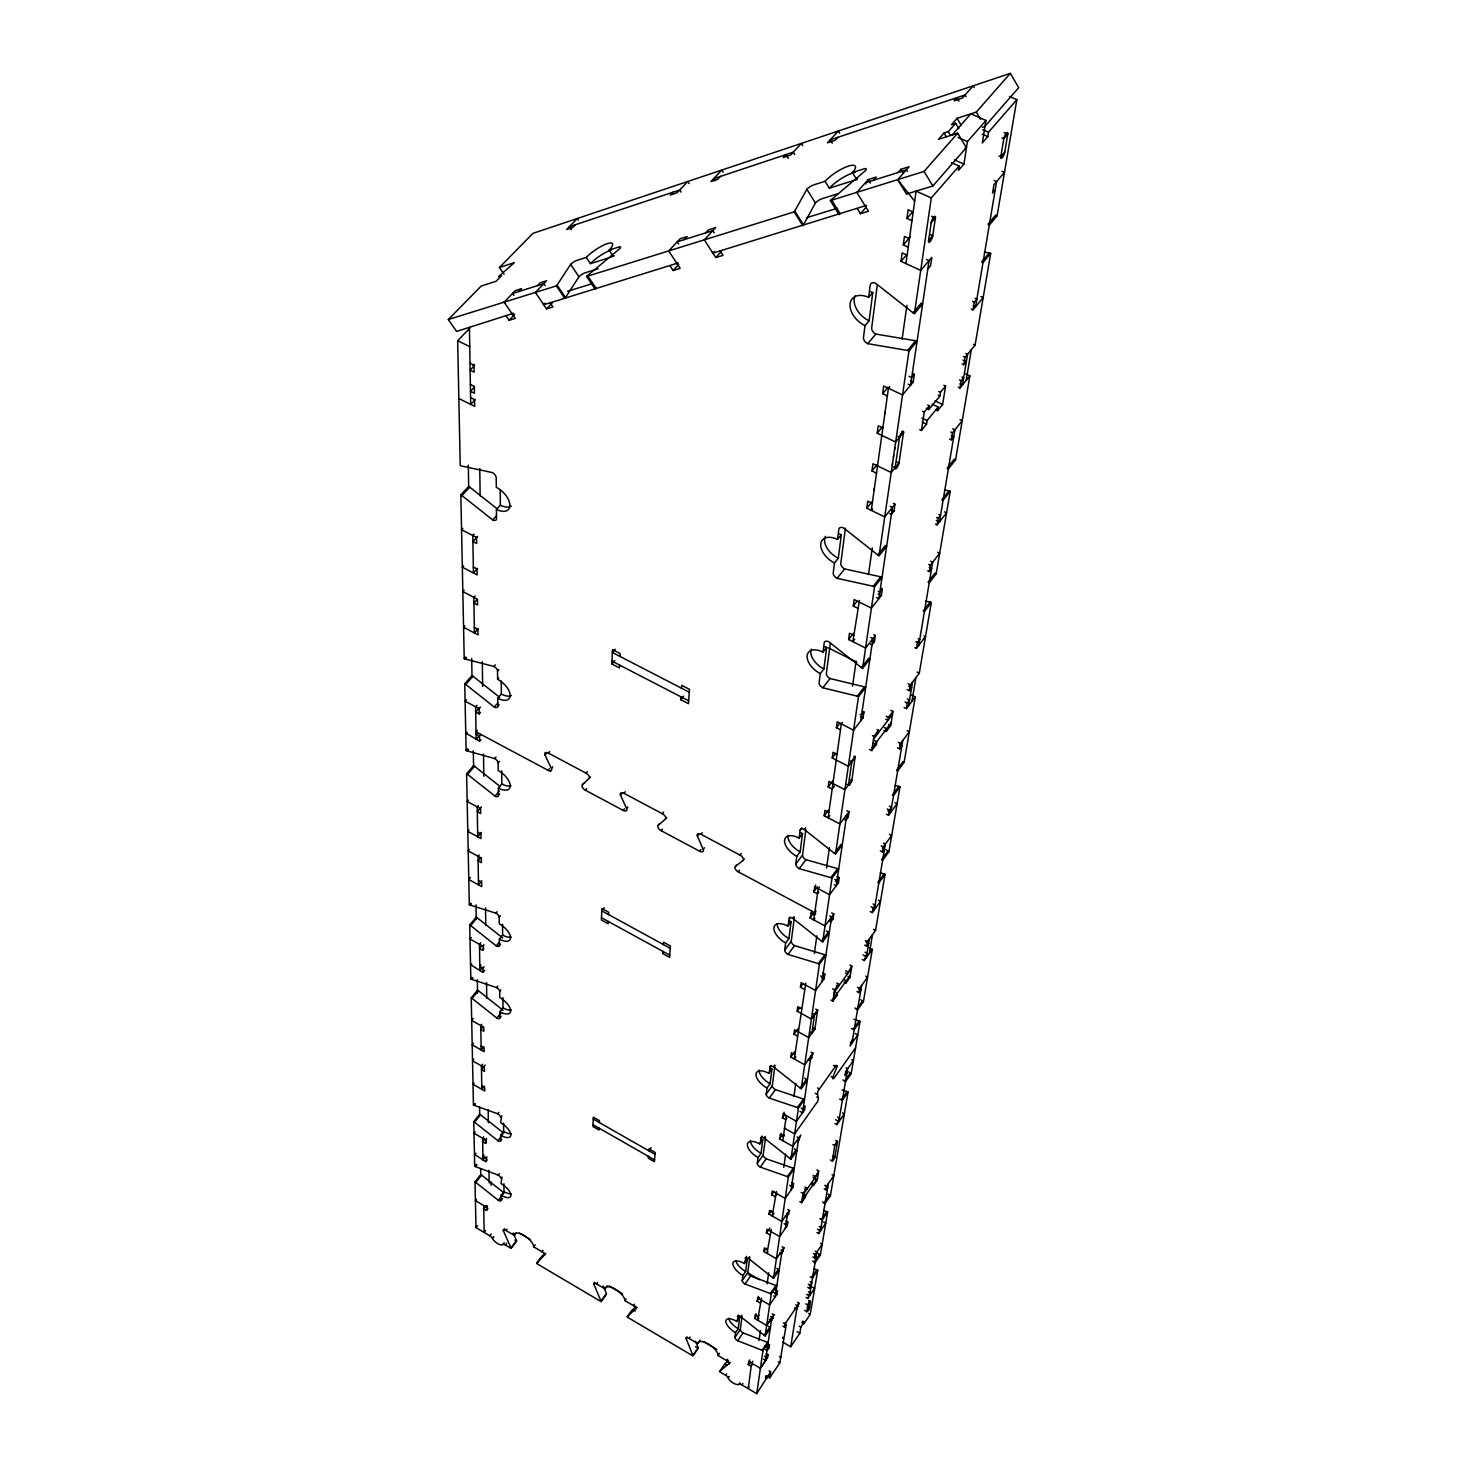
<?xml version="1.0" encoding="UTF-8"?>
<svg xmlns="http://www.w3.org/2000/svg" width="1467" height="1467" viewBox="0 0 1467 1467"><rect width="100%" height="100%" fill="white"/><g stroke="black" fill="none" stroke-linecap="round" stroke-linejoin="round"><path stroke-width="1.5" d="M816.037 911.044L814.808 912.731L738.048 871.728A4.309 2.237 37.6 0 1 735.315 866.52L742.999 860.469A4.346 2.274 37.7 0 0 740.468 855.316L700.988 834.283A4.328 2.256 38.2 0 0 699.631 833.751L697.65 833.898A4.328 2.256 38.2 0 0 697.173 835.603L703.188 849.356A4.309 2.237 38.1 0 1 703.427 850.108L703.353 851.08A4.309 2.237 38.1 0 1 699.594 851.208L660.975 830.579A4.291 2.219 38.6 0 1 658.17 825.334L659.453 823.721M619.606 665.083L619.496 667.962L611.886 664.019L612.491 649.606L620.119 653.548L619.991 656.446M599.123 1128.16L599.049 1130.03L592.925 1126.528L593.31 1117.157L599.453 1120.66L599.38 1122.548M608.273 921.441L608.163 923.715L601.397 920.011L601.873 908.513L608.677 912.236L608.585 914.546M648.377 1156.326L648.249 1158.16L654.429 1161.699L655.126 1152.439L648.909 1148.881L648.781 1150.751L651.146 1147.561M662.901 951.349L662.736 953.605L669.594 957.364L670.437 945.995L663.542 942.217L663.377 944.51M681.532 688.225L681.733 685.346L689.49 689.362L688.426 703.665L680.706 699.667L680.908 696.825M658.17 825.334L665.395 819.136A4.309 2.237 38.7 0 0 662.571 813.855L623.988 793.317A4.291 2.219 39.2 0 0 620.339 793.537L620.303 794.509A4.291 2.219 39.2 0 0 620.541 795.261L626.812 809.069A4.273 2.2 39.1 0 1 626.391 810.774L624.502 810.939A4.273 2.2 39.1 0 1 623.182 810.407L585.003 789.998A4.254 2.182 39.6 0 1 582.344 784.882L583.646 783.305M811.838 1033.19L814.9 1029.192L817.687 1009.718L814.662 1014.265L811.838 1033.19L809.857 1032.108M848.384 785.102L849.65 785.102L851.777 780.939L855.224 756.257L851.979 760.988L848.384 785.102L846.881 784.332M806.813 1311.883C810.719 1284.707 812.333 1317.403 804.705 1310.361M728.641 1360.789L725.028 1363.577L719.545 1371.663L725.597 1375.257A3.411 1.375 35.6 0 1 728.182 1377.861A6.822 2.751 35.5 0 0 733.353 1383.088A6.822 2.751 35.5 0 0 739.056 1384.298A3.411 1.375 35.4 0 1 741.917 1384.903L756.697 1393.65L762.968 1350.704A3.502 1.449 35.3 0 0 762.106 1350.282L737.663 1340.728A3.484 1.43 35.6 0 1 734.912 1337.427L735.517 1332.659L738.231 1328.735L739.698 1317.513A12.286 5.098 35.6 0 0 737.406 1316.321M735.517 1332.659A12.286 5.098 35.6 0 1 725.853 1320.997A12.286 5.098 35.6 0 1 736.966 1321.474L738.616 1315.129M737.589 1316.632A3.539 1.467 35.6 0 1 740.78 1316.743L764.27 1335.373A3.539 1.485 35.4 0 0 765.132 1335.942L771.257 1294.004A3.612 1.54 35.4 0 0 770.358 1293.564L745.053 1284.028A3.612 1.54 35.7 0 1 742.21 1280.563L742.87 1275.483L745.676 1271.467L747.235 1259.493A12.671 5.446 35.7 0 0 745.639 1258.668M742.87 1275.483A12.69 5.446 35.7 0 1 732.895 1263.307A12.69 5.446 35.7 0 1 744.411 1263.527L746.483 1256.339M745.071 1258.356A3.649 1.577 35.7 0 1 748.39 1258.411L772.669 1277.665A3.667 1.577 35.5 0 0 773.549 1278.252L788.329 1177.066A3.851 1.76 35.6 0 0 787.376 1176.607L760.309 1167.109A3.833 1.742 35.9 0 1 757.284 1163.349L758.036 1157.591L761.006 1153.41L762.767 1139.804A13.496 6.216 36 0 0 761.08 1138.942M758.036 1157.591A13.496 6.198 36 0 1 747.437 1144.315A13.496 6.198 36 0 1 759.778 1143.985L762.033 1136.008M760.529 1138.099A3.888 1.797 36 0 1 764.105 1137.989L790.016 1158.508A3.906 1.797 35.7 0 0 790.951 1159.132L798.415 1108.007A3.998 1.889 35.8 0 0 797.425 1107.548L769.295 1098.105A3.979 1.889 36.1 0 1 766.177 1094.18L766.984 1087.982L770.047 1083.728L771.954 1069.095A13.973 6.693 36.2 0 0 770.193 1068.214M766.984 1087.982A13.992 6.675 36.2 0 1 756.018 1074.046A13.992 6.675 36.2 0 1 768.855 1073.349L770.835 1065.427M769.68 1067.022A4.034 1.925 36.2 0 1 773.384 1066.802L800.248 1088.092A4.034 1.944 35.9 0 0 801.22 1088.734L819.43 964.076A4.273 2.182 36.3 0 0 818.366 963.599L788.036 954.412A4.254 2.164 36.6 0 1 784.717 950.066L785.634 942.933L788.916 938.532L791.098 921.661A14.982 7.72 36.7 0 0 789.209 920.744M785.634 942.933A15 7.702 36.8 0 1 773.916 927.602A15 7.702 36.8 0 1 787.797 926.08L789.98 917.113M788.733 918.764A4.328 2.237 36.8 0 1 792.748 918.305L821.63 941.154A4.328 2.237 36.4 0 0 822.675 941.832L831.991 878.128A4.456 2.366 36.6 0 0 830.872 877.651L799.222 868.647A4.419 2.347 37 0 1 795.774 864.081L796.764 856.343L800.157 851.869L802.541 833.568A15.587 8.38 37.2 0 0 800.579 832.651M796.764 856.343A15.605 8.362 37.2 0 1 784.588 840.169A15.605 8.362 37.2 0 1 799.112 838.079L800.138 830.139L801.844 827.901M824.564 646.544A16.87 9.829 38.3 0 1 826.691 647.497L823.904 668.97L820.273 673.591L819.099 682.668A4.786 2.769 38.1 0 0 822.822 687.766L857.278 696.183A4.823 2.787 37.6 0 1 858.488 696.66L865.695 687.345A4.804 2.806 37.6 0 0 864.485 686.868L830.065 678.524A4.786 2.769 38.1 0 1 826.361 673.445L830.267 643.646M820.273 673.591A16.889 9.811 38.3 0 1 807.143 655.529A16.889 9.811 38.3 0 1 823.024 652.137L824.216 642.821A4.878 2.861 38.4 0 1 828.818 641.812L861.441 667.595A4.896 2.879 37.8 0 0 862.614 668.329L869.913 658.976A4.878 2.879 37.8 0 1 868.721 658.243L861.441 667.595M839.106 533.786A17.659 10.764 39.2 0 1 841.343 534.758L838.28 558.267L834.485 562.961L833.219 572.882A5.006 3.026 38.9 0 0 837.089 578.31L873.268 586.287A5.043 3.062 38.3 0 1 874.534 586.782L882.034 577.301A5.024 3.062 38.3 0 0 880.768 576.824L844.644 568.939A5.006 3.026 38.9 0 1 840.774 563.53L845.414 528.138M834.485 562.961A17.677 10.764 39.2 0 1 820.805 543.725A17.677 10.764 39.2 0 1 837.51 539.453L838.831 529.257A5.098 3.136 39.3 0 1 843.653 527.992L877.816 554.966A5.116 3.154 38.6 0 0 879.063 555.718L886.655 546.219A5.098 3.154 38.6 0 1 885.408 545.467L877.816 554.966M870.316 291.603A19.383 12.91 41.7 0 1 872.792 292.575L869.124 320.796L865.017 325.601L863.476 337.502A5.501 3.612 41.3 0 0 867.694 343.663L907.578 350.448A5.52 3.667 40.5 0 1 908.972 350.925L917.095 341.224A5.501 3.667 40.6 0 0 915.701 340.747L875.872 334.073A5.483 3.631 41.3 0 1 871.673 327.93L877.229 285.497M865.017 325.601A19.401 12.891 41.7 0 1 850.108 303.742A19.401 12.891 41.7 0 1 868.629 297.398L870.206 285.13A5.611 3.759 41.9 0 1 875.579 283.241L913.042 312.801A5.63 3.796 41.1 0 0 914.418 313.608L922.633 303.889A5.611 3.796 41.1 0 1 921.276 303.082L913.042 312.801M734.912 1337.427L740.322 1329.56L742.027 1316.577M742.21 1280.563L747.803 1272.549L749.802 1257.311M757.284 1163.349L763.207 1155.042L765.481 1137.714M766.177 1094.18L772.302 1085.708L774.961 1065.372M784.717 950.066L791.245 941.301L794.307 917.865M795.774 864.081L802.541 855.151L805.86 829.754M752.149 1364.732L751.141 1366.199L748.207 1364.475L749.655 1359.909M772.247 1313.809L773.934 1314.78L766.654 1325.434L754.588 1318.393L756.073 1313.643M761.061 1301.412L760.034 1302.916L756.99 1301.137L758.494 1296.315M782.168 1246.803L783.946 1247.83L776.41 1258.704L763.867 1251.498L764.344 1247.977L767.479 1249.792M769.607 1234.701L766.434 1232.885L766.929 1229.291L779.637 1236.553L787.266 1225.587L787.797 1221.993L786 1220.966M787.724 1209.45L789.521 1210.477L781.838 1221.479L769.038 1214.181L769.533 1210.513L772.742 1212.347M777.29 1193.294L774.943 1196.614L771.715 1194.78L772.229 1191.039L785.212 1198.411L792.969 1187.298L793.537 1183.539L791.703 1182.512M798.195 1141.839L800.78 1135.073L792.822 1146.332L779.472 1138.85L781.141 1133.294M786.88 1118.111L785.744 1119.706L782.369 1117.817L784.075 1112.169M811.031 1052.187L812.993 1053.251L804.723 1064.785L790.786 1057.084L791.391 1052.774L794.876 1054.7M797.48 1036.16L793.959 1034.217L794.564 1029.797L808.702 1037.554L814.974 1028.844L812.993 1027.762M815.744 1009.149L817.742 1010.25L811.416 1018.997L797.149 1011.203L797.773 1006.674L801.33 1008.636M804.063 989.216L800.45 987.254L801.092 982.633L815.579 990.482L824.106 978.764L824.802 974.106L822.767 973.006M831.679 912.896L833.788 914.033L825.004 925.934L810.059 917.939L811.985 911.319M818.714 892.083L817.467 893.751L813.69 891.753L815.652 885.004M846.844 810.664L849.045 811.801L839.894 823.959L824.216 815.762L824.967 810.334L828.892 812.388M834.485 786.019L832.156 789.063L828.195 787.009L828.965 781.434L844.9 789.704L851.85 780.517L850.365 779.747M853.831 756.275L855.334 757.064L848.311 766.269L832.211 757.962L832.999 752.259L837.034 754.331M840.481 729.777L836.41 727.687L837.217 721.837L853.574 730.199L863.073 717.858L863.953 711.972L862.413 711.183M873.782 634.734L875.359 635.523L865.585 648.029L848.623 639.52L849.485 633.212L853.739 635.339M857.553 608.163L853.262 606.036L854.161 599.545L871.416 608.108L862.614 668.329M893.293 503.401L894.98 504.208L884.729 516.916L866.795 508.205L867.767 501.201L872.26 503.364M876.514 473.144L871.966 470.944L872.957 463.737L891.221 472.502L899.014 462.912L903.544 432.398L901.82 431.573M897.309 462.087L899.014 462.912A3.979 1.082 -64.2 0 1 896.667 468.01A3.979 1.082 -64.2 0 1 895.127 467.698L899.619 437.203A4.034 1.119 -64.4 0 1 902.003 432.013A4.034 1.119 -64.4 0 1 903.544 432.398L895.659 442.025L877.193 433.205L878.22 425.76L882.841 427.979M887.352 395.907L882.657 393.706L883.721 386.041L902.553 394.916L879.063 555.718M927.822 269.011L930.573 265.784L931.82 257.385L920.726 270.368L900.995 261.346L902.168 252.911L907.101 255.166M908.22 247.19L903.269 244.934L904.442 236.407L909.43 238.663M911.942 220.692L906.936 218.436L908.146 209.744L913.171 212M748.207 1387.14L748.023 1388.515L748.995 1387.048M784.478 1128.801L784.625 1127.738M782.791 1140.721L786.312 1115.653M905.928 263.602L916.105 191.113L931.307 197.935L959.07 166.046L951.515 162.69M874.112 490.235L874.369 488.346M884.803 414.042L885.078 412.044M759.026 1340.581L760.456 1330.606M767.131 1283.808L768.708 1272.824M783.763 1167.439L785.67 1154.071M793.904 1096.472L795.792 1083.269M814.332 953.495L816.844 935.818M826.544 867.914L829.442 847.743M852.529 686.134L856.086 661.214M868.464 574.624L872.278 547.906M902.077 339.244L906.936 305.283M891.221 472.502L891.496 470.614M892.321 464.947L892.596 463.059M893.421 457.356L893.715 455.448M894.54 449.709L894.815 447.783M800.138 830.139A4.493 2.421 37.2 0 1 804.338 829.515L834.411 853.317A4.511 2.439 36.7 0 0 835.512 853.996L858.488 696.66M874.534 586.782L871.416 608.108L881.337 595.547L882.309 589.019L880.695 588.212M908.972 350.925L902.553 394.916L913.207 382.043L914.363 374.342L912.584 373.517M914.418 313.608L931.307 197.935M765.407 1360.918L771.789 1317.934M782.058 1250.544L775.181 1296.865L773.659 1295.966M785.358 1228.337L787.596 1213.209M791.043 1190.067L798.782 1137.879L797.113 1136.943M810.921 1056.13L802.522 1112.793L799.973 1111.381M821.978 981.68L831.587 916.985L829.717 915.995M846.752 814.845L836.227 885.756L834.338 884.748M860.707 720.939L872.92 638.64L870.811 637.577M935.433 217.739L932.737 235.875A4.383 1.265 -65.6 0 1 930.17 241.523A4.383 1.265 -65.6 0 1 928.538 240.753L931.215 222.617L935.433 217.739L932.92 216.603M748.647 1361.394L760.401 1368.308L767.516 1357.819L767.975 1354.719L766.324 1353.748M765.536 1349.603L767.204 1350.575L768.983 1347.953L769.46 1344.799L767.791 1343.827M769.386 1319.383L771.642 1320.685L773.934 1314.78M757.449 1297.818L769.662 1304.915L777.015 1294.187L777.51 1290.832L775.805 1289.841M779.784 1253.038L781.544 1254.047L783.946 1247.83M785.267 1215.85L787.064 1216.877L789.521 1210.477M782.938 1113.765L796.471 1121.32L804.521 1109.969L805.126 1105.898L803.127 1108.722M808.335 1059.357L810.297 1060.421L812.993 1053.251M828.763 920.781L830.854 921.899L833.054 918.947L833.788 914.033M814.387 886.691L829.552 894.742L838.446 882.767L839.216 877.688L837.07 876.551M843.763 819.081L845.964 820.236L848.238 817.211L849.045 811.801M870.408 644.123L871.985 644.912L874.424 641.794L875.359 635.523M889.699 513.542L891.386 514.349L893.935 511.176L894.98 504.208M756.697 1393.65L770.633 1371.828L769.02 1370.875M766.489 1375.954L769.717 1377.861L770.633 1371.828M959.07 166.046L958.391 170.465L963.947 164.066L967.45 141.584L985.952 120.441L970.824 113.821L952.266 134.891M799.79 1201.62L801.587 1202.628L802.999 1193.496L806.777 1188.068L804.98 1187.06M830.89 1000.054L832.871 1001.136L834.613 989.895L838.757 984.174L836.777 983.092M869.528 749.417L871.765 750.572L873.947 736.416L878.55 730.383L877.046 729.631M919.736 429.648L921.441 430.454L924.283 412.099L929.436 405.827L927.712 405.002M782.626 1338.326L782.81 1337.189M782.865 1326.15L784.515 1327.122L785.065 1322.794M801.587 1202.628L805.346 1197.219L805.621 1195.385L803.843 1194.376M806.777 1188.068L806.483 1189.902L804.705 1188.893M832.871 1001.136L836.997 995.415L837.345 993.177L835.365 992.095M838.757 984.174L838.409 986.429L836.428 985.347M871.765 750.572L876.331 744.539L876.771 741.734L874.534 740.578M878.55 730.383L878.11 733.243L876.606 732.473M921.441 430.454L926.557 424.183L927.126 420.534L938.147 407.019L932.205 404.214M926.282 408.303L928.849 409.513L929.436 405.827M769.717 1377.861L779.821 1362.88L786.275 1324.518L783.36 1322.996M811.691 1184.511L813.47 1185.519L813.763 1183.686L811.985 1182.695M816.899 1169.951L818.696 1170.959L814.643 1178.184L812.865 1177.176M843.928 982.01L845.909 983.073L846.276 980.818L844.295 979.754M849.833 965.048L851.832 966.111L847.358 974.051L845.359 972.988M883.959 730.438L886.178 731.575L886.636 728.751L884.399 727.614M890.762 710.285L893 711.422L888.452 717.381L887.993 720.242L885.756 719.105M935.873 409.861L937.56 410.668L938.147 407.019M928.849 409.513L939.925 395.98L940.512 392.276L945.592 386.078L943.886 385.271M985.952 120.441L982.322 142.922L987.786 136.633L988.52 132.213L1016.851 99.664L1009.406 96.437M813.47 1185.519L817.211 1180.146L818.696 1170.959M845.909 983.073L849.998 977.407L851.832 966.111M886.178 731.575L890.707 725.615L893 711.422M937.56 410.668L942.621 404.47L945.592 386.078M782.626 1342.067L790.695 1346.779L796.801 1309.022L799.075 1303.264L797.406 1302.311M790.695 1346.779L799.827 1333.228L800.835 1327.122L804.246 1322.06L802.632 1321.125M806.135 1297.506L807.767 1298.46L810.022 1292.739L808.39 1291.804M807.804 1287.439L809.454 1288.374L811.728 1282.616L810.077 1281.663M812.883 1256.889L814.552 1257.861L815.12 1254.542L822.162 1244.236L820.475 1243.283M816.936 1232.555L818.623 1233.527L820.988 1227.512L819.283 1226.54M824.197 1188.838L825.939 1189.829L826.526 1186.253L833.806 1175.727L832.064 1174.755M835.035 1123.594L836.832 1124.602L839.362 1118.092L837.547 1117.084M856.966 991.582L858.892 992.627L859.625 988.263L867.584 977.169L865.658 976.123M862.303 959.473L864.265 960.537L867.034 953.22L865.072 952.175M864.686 945.133L866.667 946.197L867.419 941.631L875.542 930.408L885.059 874.387A4.181 2.274 36.1 0 0 884.014 873.947L880.237 872.883M870.261 911.539L872.278 912.621L873.067 907.89L875.121 905.066L873.103 904.002M880.347 850.86L882.419 851.942L883.244 846.954L891.679 835.512L889.607 834.43M886.435 814.167L888.544 815.267L889.405 810.114L891.551 807.235L889.442 806.135M897.474 747.767L899.638 748.867L900.555 743.402L909.338 731.758L907.156 730.658M904.149 707.552L906.368 708.671L907.303 703.005L909.54 700.071L907.321 698.952M907.138 689.527L909.375 690.664L910.329 684.924L919.296 673.151L931.307 602.552A4.694 2.879 37.5 0 0 930.115 602.093L925.824 601.14M914.931 647.625L916.435 648.377L917.443 642.436L919.717 639.465L918.195 638.713M927.712 570.791L929.289 571.562L930.335 565.217L939.687 553.279L937.596 552.252M935.488 524.104L937.083 524.874L938.183 518.291L940.567 515.284L938.972 514.514M949.644 439.055L951.294 439.843L952.468 432.82L962.242 420.681L960.041 419.654M958.281 387.233L959.968 388.022L961.178 380.723L963.672 377.661L961.985 376.872M962.15 363.944L963.856 364.751L965.103 357.306L975.097 345.112L990.702 253.351A5.355 3.741 40.8 0 0 989.326 252.911L984.375 252.177M971.282 309.079L973.024 309.885L974.326 302.147L976.875 299.066L975.133 298.278M801.844 1322.354L803.989 1323.601L804.246 1322.06M828.36 1183.612L820.42 1230.923L817.486 1229.144M838.721 1121.925L847.651 1068.728L846.001 1067.811M861.624 985.476L851.942 1043.165L850.255 1042.248M866.282 957.731L869.454 938.807M874.332 909.778L885.353 844.093L883.519 843.122M902.755 740.487L890.689 812.388L887.883 810.921M908.586 705.719L912.584 681.972M918.727 645.425L932.682 562.228L930.591 561.201M807.895 1305.52L810.536 1301.302L808.904 1300.367M869.308 953.55L872.498 934.607M911.924 701.336L915.94 677.552M966.166 380.411L971.356 349.678M1004.748 152.128L1007.774 134.12A4.346 1.21 -66.2 0 0 1006.344 133.185A4.346 1.21 -66.2 0 0 1003.795 138.76L1000.769 156.767A4.309 1.192 -66.1 0 0 1002.218 157.666A4.309 1.192 -66.1 0 0 1004.748 152.128L1000.769 156.767L998.917 155.96M803.989 1323.601L810.224 1314.377L817.742 1270.202A3.447 1.522 35.1 0 0 816.881 1269.799L813.837 1268.662M812.791 1261.033L814.24 1262.188A3.484 1.54 35.1 0 0 815.065 1262.739L820.328 1255.037L827.645 1211.962A3.557 1.614 35.2 0 0 826.765 1211.54L823.61 1210.403M822.639 1201.876L824.124 1203.05A3.594 1.65 35.2 0 0 824.986 1203.618L830.395 1195.77L848.054 1092.035A3.778 1.834 35.4 0 0 847.101 1091.595L842.04 1089.944M842.938 1079.932L844.534 1081.197A3.833 1.87 35.5 0 0 845.45 1081.784L851.172 1073.679L860.065 1021.362A3.906 1.962 35.6 0 0 859.094 1020.922L853.831 1019.272M854.913 1007.994L856.563 1009.296A3.961 2.017 35.7 0 0 857.517 1009.919L863.421 1001.649L872.315 949.369L869.051 947.609M888.929 851.722A4.236 2.329 36.2 0 1 887.902 851.062L881.612 859.607A4.236 2.329 36.2 0 0 882.639 860.267L888.929 851.722L899.968 786.844A4.346 2.457 36.4 0 0 898.868 786.404L894.925 785.377M904.13 762.308A4.401 2.531 36.6 0 1 903.067 761.63L896.557 770.322A4.419 2.512 36.6 0 0 897.639 771L904.13 762.308L915.243 696.953L911.575 695.101M936.184 573.835A4.768 2.971 37.7 0 1 935.029 573.12L928.079 582.051A4.768 2.952 37.7 0 0 929.234 582.766L936.184 573.835L950.231 491.28A4.896 3.136 38.3 0 0 948.984 490.84L944.491 489.941M955.567 459.886A4.988 3.246 38.6 0 1 954.357 459.153L947.132 468.211A4.988 3.227 38.6 0 0 948.342 468.945L955.567 459.886L969.87 375.845L965.671 373.902M997.083 215.814A5.465 3.869 41.4 0 1 995.763 215.044L987.969 224.249A5.465 3.869 41.4 0 0 989.308 225.038L997.083 215.814L1016.851 99.664M814.588 1014.614L812.571 1013.514M855.554 1047.86L834.43 1077.695C828.287 1084.058 841.471 1060.183 835.401 1066.454L819.43 1088.972C814.588 1093.3 821.227 1098.93 816.349 1103.239L794.637 1133.918L784.552 1128.27M825.059 181.285L829.35 188.179L856.691 179.542L852.4 172.574A19.841 5.355 -33.2 0 0 848.568 166.064A19.841 5.355 -33.2 0 0 825.059 181.285L813.507 184.97A5.611 1.504 -33.3 0 0 806.85 189.28L794.784 211.028A5.666 1.54 -33.5 0 1 794.124 211.89L802.834 225.698A5.648 1.559 -33.4 0 0 803.476 224.836L815.432 202.978A5.593 1.522 -33.3 0 1 822.07 198.687L837.749 193.772M513.542 313.26L456.604 331.414L448.315 319.531L556.378 285.9L564.813 298.369A5.116 1.32 -34.7 0 0 565.492 297.563L578.952 276.786A5.079 1.284 -34.6 0 1 584.93 272.88L598.059 268.773M556.378 285.9A5.135 1.284 -34.8 0 0 557.057 285.093L570.626 264.408A5.098 1.265 -34.6 0 1 576.623 260.484L586.287 257.403A17.971 4.511 -34.5 0 1 607.43 243.595A17.971 4.511 -34.5 0 1 609.117 250.124L613.041 256.028M806.868 1311.608L809.436 1307.812L807.235 1306.767M767.975 1354.719L766.196 1357.342L764.545 1356.37M762.07 1365.85L761.41 1366.822M763.408 1363.87L762.748 1364.86M764.747 1361.908L764.069 1362.898M807.767 1298.46L814.662 1288.301L812.48 1287.036M748.335 1388.02L751.581 1363.118L752.919 1361.156M739.056 1384.298L740.046 1382.849M762.106 1350.282L767.498 1342.36A3.502 1.449 35.3 0 1 768.36 1342.782L762.968 1350.704M810.151 1276.877L811.673 1277.445L816.881 1269.799M817.742 1270.202L812.535 1277.867A3.447 1.504 35.1 0 0 811.673 1277.445M741.917 1384.903L742.907 1383.454M769.46 1344.799L767.663 1347.439L764.894 1345.807M785.01 1323.949L799.075 1303.264M809.454 1288.374L811.196 1285.826L808.995 1284.56M784.515 1327.122L786.275 1324.518M768.378 1322.941L767.681 1323.931M769.735 1320.942L769.056 1321.932M771.11 1318.943L770.413 1319.933M814.552 1257.861L816.312 1255.275L813.433 1253.57M764.27 1335.373L769.717 1327.415L768.25 1326.26M814.24 1262.188L819.485 1254.487L818.036 1253.331M765.132 1335.942L770.56 1327.983A3.539 1.485 35.3 0 1 769.717 1327.415M748.207 1364.475L750.224 1361.541M818.623 1233.527L825.738 1223.148L823.482 1221.864M719.71 1371.315L730.383 1362.403M725.597 1375.257L726.605 1373.809M728.182 1377.861L729.191 1376.413M737.663 1340.728L743.054 1332.88A3.484 1.449 35.6 0 1 740.322 1329.56M770.358 1293.564L775.915 1285.495A3.612 1.559 35.4 0 1 776.813 1285.936L771.257 1294.004M819.815 1218.765L821.41 1219.334L826.765 1211.54M754.588 1318.393L756.66 1315.404M827.645 1211.962L822.29 1219.755A3.557 1.614 35.2 0 0 821.41 1219.334M729.374 1363.87A3.429 1.394 35.6 0 0 726.66 1360.624L727.669 1359.157M759.099 1315.404L758.072 1316.889L755.047 1315.147M758.971 1318.155L757.614 1320.153L761.538 1298.075M777.51 1290.832L775.676 1293.527L773.953 1292.519M736.966 1321.474L739.698 1317.513M740.78 1316.743L741.807 1315.257M726.66 1360.624L717.968 1355.49L719.472 1353.307M772.669 1277.665L778.28 1269.542L776.758 1268.35M824.124 1203.05L829.533 1195.202L828.048 1194.028M756.99 1301.137L759.411 1297.635M773.549 1278.252L779.142 1270.129A3.649 1.595 35.4 0 1 778.28 1269.542M825.939 1189.829L827.755 1187.188L826.013 1186.216M802.706 1195.33L818.384 1172.793M763.867 1251.498L766.122 1248.234M801.862 1200.813L817.504 1178.313M785.89 1224.725L787.797 1221.993M745.053 1284.028L750.627 1275.997A3.594 1.54 35.7 0 1 747.803 1272.549M767.938 1251.938L767.003 1253.295L771.312 1229.401M744.411 1263.527L747.235 1259.493M748.39 1258.411L749.454 1256.889M766.434 1232.885L769.882 1227.971M695.67 1341.351L698.2 1347.751L692.864 1355.435L686.061 1338.326A3.411 1.375 36 0 1 689.087 1338.472L697.724 1343.57L700.089 1340.178M769.038 1214.181L771.349 1210.88M793.537 1183.539L791.593 1186.326L789.759 1185.281M686.061 1338.326L687.069 1336.877M773.916 1213.594L772.229 1215.996L776.446 1191.497M836.832 1124.602L844.332 1113.893L842.535 1112.885M689.087 1338.472L690.095 1337.024M771.715 1194.78L774.044 1191.461M787.376 1176.607L793.262 1168.227A3.851 1.76 35.6 0 1 794.215 1168.686L788.329 1177.066M839.747 1099.113L841.435 1099.682L847.101 1091.595M848.054 1092.035L842.37 1100.103A3.778 1.834 35.4 0 0 841.435 1099.682M846.972 1072.744L845.047 1075.476L845.726 1071.442L853.391 1060.568L851.759 1059.669M790.016 1158.508L795.939 1150.091L794.325 1148.808M844.534 1081.197L850.255 1073.074L848.659 1071.809M790.951 1159.132L796.893 1150.715A3.888 1.815 35.7 0 1 795.939 1150.091M779.472 1138.85L782.461 1134.633M760.309 1167.109L766.214 1158.802L793.262 1168.227M784.478 1135.165L783.36 1136.742L780.004 1134.871M852.639 1039.021L849.998 1045.916L857.755 1034.968L855.243 1033.612M797.425 1107.548L803.513 1099.003A3.979 1.907 35.8 0 1 804.503 1099.461L798.415 1108.007M851.483 1028.587L853.244 1029.137L859.094 1020.922M860.065 1021.362L854.216 1029.577A3.924 1.962 35.6 0 0 853.244 1029.137M636 1306.162L627.289 1316.651L637.118 1307.427M759.778 1143.985L762.767 1139.804M764.105 1137.989L765.224 1136.412M800.248 1088.092L806.392 1079.51L804.723 1078.172M856.563 1009.296L862.468 1001.026L860.817 999.724M801.22 1088.734L807.363 1080.134A4.034 1.944 35.8 0 1 806.392 1079.51M782.369 1117.817L785.028 1114.095M636.091 1308.857A3.392 1.357 36.5 0 0 633.359 1305.612L634.386 1304.181M858.892 992.627L860.891 989.858L858.947 988.813M795.829 1056.845L794.27 1059.009L805.786 983.128M769.295 1098.105L775.401 1089.633L803.513 1099.003M633.359 1305.612L624.85 1300.587L626.042 1298.918M866.667 946.197L868.684 943.391L866.043 941.979M834.228 992.205L851.428 968.422M790.786 1057.084L794.527 1051.912M833.183 998.935L850.328 975.188M864.265 960.537L872.315 949.369M793.959 1034.217L797.718 1029.027M606.531 1294.114L601.085 1301.614L536.647 1263.509L542.148 1256.119M768.855 1073.349L771.954 1069.095M773.384 1066.802L774.539 1065.207M872.278 912.621L880.493 901.325L878.476 900.261M603.267 1286.064L606.439 1293.601L600.993 1301.101L593.677 1283.827A3.374 1.357 36.8 0 1 596.574 1283.918L605.027 1288.906L607.265 1285.826M593.677 1283.827L594.722 1282.415M596.574 1283.918L597.601 1282.488M797.149 1011.203L799.68 1007.719M824.802 974.106L822.675 977.04L820.64 975.94M800.45 987.254L803.017 983.752M818.366 963.599L824.857 954.76A4.273 2.2 36.2 0 1 825.921 955.219L819.43 964.076M884.014 873.947L877.798 882.456A4.199 2.256 36.1 0 1 878.843 882.896L885.059 874.387M821.63 941.154L828.177 932.26A4.328 2.256 36.3 0 0 829.222 932.92L822.675 941.832M882.419 851.942L884.528 849.081L882.456 847.999M788.036 954.412L794.546 945.628L824.857 954.76M814.9 918.434L813.782 919.937L818.183 888.709L819.43 887.022M839.216 877.688L836.979 880.677L834.851 879.54M810.059 917.939L813.36 913.483M815.725 913.318L814.478 914.986L810.738 912.987M888.544 815.267L897.089 803.769L894.98 802.669M544.77 1253.185L536.757 1263.124L545.797 1253.57M830.872 877.651L837.584 868.629A4.438 2.384 36.6 0 1 838.702 869.106L831.991 878.128M898.868 786.404L892.413 795.041A4.364 2.457 36.4 0 1 893.513 795.499L899.968 786.844M834.411 853.317L841.196 844.24A4.493 2.439 36.7 0 0 842.296 844.937L835.512 853.996M544.752 1254.963A3.337 1.339 37.3 0 0 542.001 1251.736L543.047 1250.342M792.748 918.305L793.995 916.637M787.797 926.08L791.098 921.661M813.69 891.753L817.449 886.71M542.001 1251.736L533.658 1246.803L535.235 1244.731M899.638 748.867L901.838 745.951L899.674 744.851M513.175 1232.958L516.549 1240.55L511.011 1247.885L503.218 1230.465A3.319 1.339 37.6 0 1 505.968 1230.483L514.257 1235.379L515.999 1233.069M799.222 868.647L805.97 859.717L837.584 868.629M872.187 747.767L891.147 722.809M505.968 1230.483L507.014 1229.108M824.216 815.762L828.342 810.316M906.368 708.671L915.243 696.953M475.033 1181.925A3.374 1.357 38 0 1 475.84 1182.457L498.358 1200.336L504.025 1192.928L481.543 1175.085A3.356 1.375 38 0 0 480.754 1174.554L475.033 1181.925L475.986 1227.622L489.886 1235.856A3.301 1.302 37.7 0 1 492.472 1238.441A6.601 2.622 37.6 0 0 497.643 1243.594A6.601 2.622 37.6 0 0 502.778 1244.529L504.153 1242.696M829.845 815.524L828.122 817.816L841.306 723.928L842.498 722.387M502.778 1244.529A3.301 1.302 37.6 0 1 505.345 1244.988L506.738 1243.154M489.886 1235.856L491.28 1234.022M492.472 1238.441L493.866 1236.608M909.375 690.664L911.612 687.711L908.641 686.226M804.338 829.515L805.621 827.828M873.488 739.295L892.523 714.301M799.112 838.079L802.541 833.568M503.218 1230.465L504.611 1228.631M485.632 1230.52L484.147 1232.463L483.707 1205.526M828.195 787.009L832.834 780.921M475.986 1227.622L477.472 1225.697M498.358 1200.336A3.374 1.375 37.8 0 0 501.146 1200.299L501.109 1195.312L503.951 1191.589L503.915 1183.741M501.146 1200.299L502.558 1198.447M501.109 1195.312A11.883 4.859 37.8 0 0 510.919 1195.202A11.883 4.859 37.8 0 0 501.017 1183.539L502.062 1177.047M738.268 871.856L739.533 870.224M863.953 711.972L861.587 715.052L860.047 714.264M486.219 1205.581L483.762 1208.79L486.512 1210.422L487.924 1208.57M486.512 1210.422L487.521 1205.764M832.211 757.962L835.732 753.378M916.435 648.377L925.53 636.55L924.008 635.798M740.028 855.041L741.293 853.391M476.482 1199.273L475.418 1200.648L486.476 1207.139M490.125 1183.154L491.06 1181.925L491.115 1185.244M735.315 866.502L736.581 864.852M503.713 1133.147L480.516 1114.737A3.466 1.467 38.3 0 0 479.691 1114.187L473.786 1121.687L474.703 1166.228A3.411 1.394 38.1 0 0 475.51 1166.632L498.138 1175.085L499.22 1173.692M742.999 860.469L744.264 858.818M475.84 1182.457L481.543 1175.085M857.278 696.183L864.485 686.868M930.115 602.093L923.238 610.987A4.713 2.861 37.5 0 1 924.43 611.446L931.307 602.552M836.41 727.687L839.968 723.084M487.246 1159.792L485.797 1161.662L474.831 1154.602M473.786 1121.687A3.484 1.449 38.3 0 1 474.611 1122.237L497.863 1140.684A3.484 1.467 38.1 0 0 500.724 1140.592L500.687 1135.256L503.639 1131.479L503.603 1123.099M485.375 1156.913L482.973 1160.012L482.606 1138.245L483.707 1136.833M497.863 1140.684L501.164 1136.43M501.531 1135.971L502.631 1134.559M485.797 1161.662L486.842 1156.821M500.724 1140.592L501.824 1139.162M484.862 1138.942L482.661 1141.766L485.522 1143.416L486.567 1138.502M929.289 571.562L931.618 568.573L929.271 567.417M474.483 1155.061L475.931 1153.209M485.522 1143.416L486.622 1142.023M474.703 1166.228L476.152 1164.376M484 1155.152L482.9 1156.564L485.742 1158.215M475.51 1166.632L476.958 1164.78M703.188 849.356L704.472 847.724M503.071 1010.268L478.389 990.702A3.686 1.65 39 0 0 477.508 990.133L471.237 997.872L473.438 1104.981A3.521 1.485 38.4 0 0 474.263 1105.384L497.643 1113.783L498.743 1112.353M500.687 1135.256A12.268 5.171 38.1 0 0 510.828 1134.871A12.268 5.171 38.1 0 0 500.614 1122.713L501.696 1115.855M822.822 687.766L830.065 678.524M475.125 1131.864L474.024 1133.257L485.467 1139.914M699.594 851.208L700.859 849.576M937.083 524.874L946.563 512.863L944.436 511.836M848.623 639.52L853.537 633.286M697.357 836.172L698.659 834.54M700.988 834.283L702.271 832.651M474.611 1122.237L480.516 1114.737M854.693 639.3L852.859 641.647L859.405 600.498M484.33 1086.167L481.818 1089.321L481.433 1065.904L482.698 1064.308M473.438 1104.981L474.556 1103.569M474.263 1105.384L475.381 1103.973M882.309 589.019L879.833 592.155L878.201 591.348M474.024 1082.994L473.016 1084.26L484.752 1091.008L484.697 1087.304L481.763 1085.617M853.262 606.036L856.985 601.323M873.268 586.287L880.768 576.824M948.984 490.84L941.832 499.844A4.914 3.136 38.3 0 1 943.079 500.302L950.231 491.28M823.024 652.137L826.691 647.497M604.276 907.688L601.763 910.842L670.254 948.305M485.137 1065.097L481.506 1069.681L484.458 1071.387L484.403 1067.591L472.539 1060.806L473.804 1059.211M665.395 819.136L666.678 817.522M483.743 1046.76L481.176 1049.969L480.773 1025.58L481.818 1024.296M661.195 830.707L662.479 829.093M473.474 1043.239L472.209 1044.852L484.165 1051.674L484.11 1047.805L481.121 1046.099M471.237 997.872A3.704 1.65 39 0 1 472.099 998.44L496.836 1018.061A3.704 1.65 38.7 0 0 499.899 1017.786L499.862 1011.753L502.979 1007.847L502.924 997.688M496.836 1018.061L501.127 1012.707M662.351 813.727L663.634 812.113M499.899 1017.786L501.072 1016.319M837.089 578.31L844.644 568.939M951.294 439.843L953.752 436.799L951.276 435.626M483.321 1026.442L480.846 1029.522L483.872 1031.246L483.817 1027.303L471.696 1020.427L473.254 1018.501M502.704 937.981L477.142 917.737A3.814 1.779 39.4 0 0 476.225 917.132L469.715 925.017L470.834 978.929A3.741 1.687 39.1 0 0 471.714 979.351L496.579 987.584L497.771 986.099M499.862 1011.753A13.056 5.868 38.8 0 0 510.644 1010.763A13.056 5.868 38.8 0 0 499.752 997.542L499.715 991.399L500.907 989.913M872.572 508.792L871.288 510.388L888.415 388.26L889.772 386.646M837.51 539.453L841.343 534.758M866.795 508.205L871.948 501.879M623.182 810.407L624.484 808.812M472.099 998.44L478.389 990.702M626.592 808.5L627.894 806.905M484.605 970.457L483.01 972.419L470.962 964.938M469.715 925.017A3.833 1.76 39.4 0 1 470.632 925.604L496.249 945.885L499.477 941.942M481.011 965.029L479.819 966.496L482.936 968.238L483.01 972.419M470.834 978.929L472.026 977.48M620.541 795.261L621.861 793.665M471.714 979.351L472.906 977.884M496.249 945.885A3.833 1.779 39.2 0 0 499.403 945.518L500.614 944.033M623.988 793.317L625.29 791.722M482.551 967.413L479.892 970.677L479.471 944.308L480.681 942.841M482.936 968.238L484.147 966.771M959.968 388.022L969.87 375.845M470.559 965.433L471.751 963.966M481.946 945.628L479.526 948.581L482.68 950.323L483.89 948.856M963.856 364.751L966.35 361.689L962.957 360.112M499.403 945.518L499.367 939.045L502.594 935.084L502.539 924.173M499.367 939.045A13.533 6.29 39.2 0 0 510.534 937.67A13.533 6.29 39.2 0 0 499.257 923.807L499.202 917.205L500.449 915.701M680.706 699.667L683.604 696.147M482.68 950.323L483.817 944.601M871.966 470.944L877.174 464.581M471.237 937.56L470.008 939.045L482.606 946.068M500.21 786.587L474.538 766.269A4.089 2.035 40.6 0 0 473.584 765.646L466.598 773.751L469.312 904.699A3.869 1.797 39.6 0 0 470.21 905.121L495.974 913.207L497.203 911.704M582.344 784.882L590.431 776.96M877.193 433.205L882.474 426.824M470.632 925.604L477.142 917.737M585.443 790.255L586.745 788.678M914.363 374.342L911.704 377.551L909.045 376.304M589.129 778.537A4.273 2.2 39.6 0 0 586.232 773.237L587.332 771.532M973.024 309.885L983.165 297.636L980.855 296.591M469.312 904.699L470.54 903.214M470.21 905.121L471.457 903.635M882.657 393.706L888.012 387.288M481.818 880.86L478.499 884.858L478.04 856.27L479.159 854.931M480.791 857.682L478.114 860.891L481.378 862.688L481.323 858.067L468.193 850.878L469.312 849.54M907.578 350.448L915.701 340.747M989.326 252.911L981.625 262.098A5.373 3.741 40.7 0 1 983 262.538L990.702 253.351M470.449 877.504L468.78 879.503L481.744 886.636L481.671 882.125L478.425 880.328M477.343 730.291L476.005 731.831L548.071 770.303L549.392 768.745M548.071 770.303L548.511 770.523A4.236 2.164 40 0 0 551.592 769.075L552.637 766.764M551.317 768.341L545.046 755.083L546.384 753.506M545.046 755.083A4.254 2.182 40.1 0 1 545.852 752.479L548.31 753.066L549.63 751.489M481.396 832.431L477.71 836.795L477.233 806.905L478.37 805.566M611.886 664.019L614.82 660.553M615.168 649.203L612.362 652.503L689.27 692.222M481.433 806.905L477.307 811.746L480.663 813.562L480.589 808.739L467.166 801.459L468.321 800.102M466.598 773.751A4.108 2.017 40.5 0 1 467.57 774.393L495.002 796.104A4.108 2.035 40.2 0 0 498.377 795.481L498.34 788.054L501.806 783.965L501.732 770.817M495.002 796.104L499.33 791.006M468.927 830.029L467.79 831.367L481.029 838.592L480.956 833.879L477.637 832.064M498.377 795.481L499.679 793.94M995.176 190.013L992.554 193.094L993.948 184.677L1004.473 172.373L1002.053 171.291M867.694 343.663L875.872 334.073M498.34 788.054A14.505 7.225 40.3 0 0 510.296 785.78A14.505 7.225 40.3 0 0 498.212 770.542L498.157 762.968L499.477 761.428M499.679 697.338L472.997 676.25A4.273 2.182 41.3 0 0 471.989 675.609L464.746 683.824L466.121 750.444A4.163 2.072 40.8 0 0 467.093 750.866L494.691 758.567L496.011 757.027M467.57 774.393L474.538 766.269M928.574 240.551L932.755 235.692L930.28 234.555M466.213 733.298L479.581 741.202L480.919 739.661M868.629 297.398L872.792 292.575M900.995 261.346L906.569 254.891M477.38 732.656L476.042 734.197L479.507 736.049L479.581 741.202M903.269 244.934L910.273 236.847M466.121 750.444L467.441 748.922M479.086 735.939L476.133 739.35L475.601 706.764L476.958 705.224M479.507 736.049L480.846 734.509M467.093 750.866L468.413 749.344M465.772 733.812L467.111 732.271M464.746 683.824A4.273 2.182 41.3 0 1 465.754 684.466L494.251 707.039A4.273 2.2 40.9 0 0 497.771 706.25L497.716 698.237L501.329 694.074L501.274 681.091M494.251 707.039L497.863 702.895M497.771 706.25L499.128 704.692M897.987 172.538L900.848 169.328L909.118 166.725L897.676 179.652L906.459 194.047L932.847 185.997L966.331 147.654L957.694 133.185L938.477 139.347L944.07 133.02L948.25 131.682L955.677 123.265L958.868 128.656M479.269 707.938L475.693 712.045L479.177 713.897L480.534 712.357M479.177 713.897L479.104 708.634L480.461 707.094M906.936 218.436L912.584 211.963M497.716 698.237A15.11 7.793 41 0 0 510.168 695.358A15.11 7.793 41 0 0 497.588 679.294L497.533 671.097L498.908 669.539M497.588 679.294L498.725 677.992M906.459 194.047L907.523 192.837M496.635 508.407L469.77 487.154A4.621 2.549 43.2 0 0 468.67 486.476L460.84 494.911L464.214 658.646A4.328 2.237 41.6 0 0 465.241 659.068L493.921 666.458L495.296 664.899M466.451 699.649L465.094 701.189L479.104 708.634M465.754 684.466L472.997 676.25M852.4 172.574L864.283 168.778A5.721 1.559 -33 0 1 865.438 170.649L831.349 199.64L840.078 213.669A5.74 1.614 -33.2 0 0 839.087 214.622L830.359 200.594L924.045 171.437L957.694 133.185M955.677 123.265L951.496 124.622L957.052 118.35L976.27 112.079L1010.341 73.35L1018.685 87.69L984.797 126.51L982.377 127.281M712.192 252.049L712.907 253.149L866.612 205.343M464.214 658.646L465.589 657.088M857.498 209.011L860.414 213.705L866.098 207.287M465.241 659.068L466.616 657.509M873.452 180.239L876.312 177.049L868.226 179.597L856.783 192.379L868.464 211.248L860.414 213.705M478.114 628.793L474.409 632.955L473.823 597.307L475.088 595.914M464.819 625.914L463.572 627.308L478.022 634.844L477.93 629.215L474.318 627.326M476.922 599.746L473.914 603.084L477.582 604.972L477.49 599.214L462.839 591.604L464.104 590.211M477.545 568.407L473.438 572.955L472.814 535.492L474.116 534.08M463.609 565.822L462.325 567.216L477.142 574.862L477.05 568.939L473.328 567.032M477.545 536.519L472.924 541.561L476.665 543.487L476.573 537.417L461.555 529.734L462.857 528.322M460.84 494.911A4.639 2.531 43.2 0 1 461.922 495.589L492.71 519.923L496.579 515.687M492.71 519.923A4.639 2.549 42.8 0 0 496.506 518.768L496.433 509.416L500.339 505.161L500.265 489.685M837.712 137.366L834.98 140.337L827.48 142.831L838.317 131.003L839.692 133.24M609.117 250.124L619.037 246.969A5.19 1.302 -34.4 0 1 619.569 248.84L587.552 275.594L596.042 288.229A5.208 1.357 -34.5 0 0 595.089 289.127L586.617 276.474L704.307 239.836L715.786 257.569L721.452 251.407M712.907 253.149L714.521 251.407M705.664 232.886L708.488 229.842L715.694 227.568L704.307 239.836L794.124 211.89M461.922 495.589L469.77 487.154M537.509 285.643L540.314 282.728L546.641 280.747L535.382 292.428L543.78 304.788L678.359 262.886M670.272 266.169L673.133 270.515L678.781 264.427M673.133 270.515L680.138 268.388L668.714 250.93L680.083 238.773L687.143 236.554L684.3 239.598M720.535 176.388L717.821 179.267L710.945 181.56L721.746 170.08L723.103 172.226M475.326 399.519L470.687 404.379L469.44 327.489M673.005 192.214L670.309 195.056L676.984 192.837L687.785 181.468L689.142 183.577M474.556 386.995L470.485 391.267L474.446 393.229L474.354 386.408L470.375 384.446M550.143 302.844L552.949 306.97L546.586 308.895L543.78 304.788L545.376 303.137M546.586 308.895L552.197 303.046M474.464 364.421A3.649 1.485 -64.7 0 0 474.263 365.851L470.137 370.124L474.134 372.105L474.043 365.191L470.027 363.211M506.335 316.23L509.104 320.264L514.697 314.47M575.467 224.708L572.772 227.458L566.61 229.512L577.32 218.51L578.328 219.995M509.104 320.264L515.284 318.394L504.116 302.165L515.357 290.594L521.555 288.632L518.75 291.53M496.433 509.416A16.375 9.059 42.9 0 0 509.874 505.198A16.375 9.059 42.9 0 0 496.286 487.319L496.213 477.747A4.713 2.622 43.2 0 0 492.307 472.576L461.335 465.938A4.713 2.604 43.6 0 1 460.235 465.516L457.649 340.692L469.733 328.278M448.315 319.531L481.231 286.028L496.121 281.261L501.604 275.649L498.615 276.621L514.349 262.63L499.44 267.489L504.043 274.237M499.44 267.489L532.961 233.363L1010.341 73.35M586.287 257.403L590.449 263.638L608.988 257.789M610.419 257.33L611.867 256.872M965.121 148.039L966.331 147.654M567.564 291.273L591.256 283.975M806.428 217.758L837.474 208.204M715.786 257.569L723.029 255.368L720.15 250.949M750.627 1275.997L775.915 1285.495M743.054 1332.88L767.498 1342.36M1004.088 132.507L1007.792 134.139L1003.776 138.76L1001.943 137.953M982.89 129.756L988.52 132.213M982.175 134.175L987.786 136.633M957.951 137.403L967.45 141.584M954.54 159.903L963.947 164.066M994.168 180.514L996.588 181.596L975.573 306.805L973.263 305.759M931.637 216.236L935.396 217.923A4.419 1.284 -65.7 0 0 933.782 217.116A4.419 1.284 -65.7 0 0 931.197 222.801M926.594 259.512L929.051 260.631L910.549 385.253L908.201 384.152M972.584 301.34L974.326 302.147M973.391 344.323L975.097 345.112M965.909 353.455L967.615 354.244L962.444 384.977L959.913 383.786M963.397 356.518L965.103 357.306M959.491 379.935L961.178 380.723M938.807 391.487L940.512 392.276M910.567 380.797L913.207 382.043M938.202 395.173L939.925 395.98M934.992 400.876L942.621 404.47M922.578 411.292L924.283 412.099M952.725 428.731L954.925 429.776L939.467 521.867L936.276 520.327M922.01 418.113L927.126 420.534M950.818 432.031L952.468 432.82M922.303 422.166L926.557 424.183M897.877 436.377L899.619 437.203M893.403 466.873L895.127 467.698M936.588 517.521L938.183 518.291M890.176 506.298L892.413 507.38L878.861 598.683L876.698 597.601M891.423 509.966L893.935 511.176M928.776 564.465L930.335 565.217M457.649 340.692L469.752 346.615M472.759 365.118L474.263 365.851M878.11 593.933L881.337 595.547M470.577 397.63L474.556 399.592L474.648 406.341L458.841 398.511M915.921 641.666L917.443 642.436M872.04 640.621L874.424 641.794M917.077 672.033L919.296 673.151M908.091 683.787L910.329 684.924M828.342 647.846L856.783 662.167M905.102 701.886L907.303 703.005M886.215 716.244L888.452 717.381M888.47 724.478L890.707 725.615M860.762 716.685L863.073 717.858M898.372 742.302L900.555 743.402M872.462 735.664L873.947 736.416M873.36 743.017L876.331 744.539M850.328 760.878L851.832 761.666M612.014 661.159L688.646 700.823M887.297 809.014L889.405 810.114M846.037 816.055L848.238 817.211M881.172 845.872L883.244 846.954M835.603 881.264L838.446 882.767M871.05 906.826L873.067 907.89M548.31 753.066L586.232 773.237M873.562 929.363L875.542 930.408M830.945 917.829L833.054 918.947M865.438 940.567L867.419 941.631M863.054 954.962L865.017 956.026M845.726 970.732L847.706 971.796M848.018 976.344L849.998 977.407M857.682 987.218L859.625 988.263M822.088 977.664L824.106 978.764M832.614 988.813L834.613 989.895M834.356 993.984L836.997 995.415M601.47 917.737L669.759 955.127M834.961 1065.427L836.85 1066.454M833.513 1065.427L835.401 1066.454M810.389 1056.478L812.351 1057.56M831.166 1076.521L833.036 1077.548M817.522 1087.927L819.43 1088.972M815.212 1093.245L817.119 1094.29M816.734 1096.858L818.623 1097.903M835.658 1119.779L837.474 1120.788M801.147 1108.08L804.521 1109.969M835.75 1140.537L837.529 1141.528L834.851 1157.261L832.321 1161.369L834.815 1145.25L837.51 1141.161L834.741 1145.525L832.963 1144.535M833.146 1155.978L834.925 1156.968L832.156 1160.947L830.395 1159.957M813.158 1175.342L814.937 1176.351M814.827 1178.808L817.211 1180.146M824.784 1185.263L826.526 1186.253M790.548 1185.923L792.969 1187.298M801.202 1192.488L802.999 1193.496M802.962 1195.862L805.346 1197.219M787.174 1213.099L788.971 1214.126M784.112 1223.698L787.266 1225.587M593.218 1119.064L654.979 1154.327M815.377 1251.113L816.881 1251.956L809.491 1295.911L806.667 1294.334M592.998 1124.676L654.557 1159.884M781.067 1249.976L783.415 1251.333M808.335 1284.23L809.986 1285.184M805.786 1303.851L807.95 1305.098M747.913 1272.953L759.521 1279.664M775.31 1293.179L777.015 1294.187M795.811 1304.86L798.543 1306.455M808.61 1313.442L810.224 1314.377M794.601 1307.757L796.801 1309.022M799.222 1326.168L800.835 1327.122M797.149 1331.669L799.827 1333.228M770.615 1316.559L773.457 1318.044M766.764 1346.651L768.983 1347.953M779.472 1356.572L781.086 1357.525M778.207 1361.944L779.821 1362.88M765.316 1356.517L767.516 1357.819M763.537 1359.139L765.737 1360.441M765.517 1376.046L767.149 1377M765.297 1377.55L766.929 1378.503M519.465 1233.105L530.376 1239.523M609.007 1285.844L622.613 1293.876M704.215 1341.938L716.85 1349.383M514.862 1240.018L516.659 1241.082L511.121 1248.417L505.345 1244.988M635.266 1311.076L632.552 1309.481L627.143 1317.018L692.937 1355.93L698.274 1348.265L695.523 1346.633M724.845 1363.943L726.733 1365.062M886.123 849.668L887.902 851.062M826.379 930.83L828.177 932.26M897.676 179.652L914.674 201.217M907.321 171.309L906.258 169.952L865.383 182.77L866.098 183.962M504.116 302.165L504.813 303.174M513.945 295.509L512.551 293.473L543.835 283.663L545.229 285.717M511.8 313.333L512.496 314.341M535.382 292.428L536.078 293.455M543.083 303.761L543.78 304.788M557.057 285.093L565.492 297.563M570.626 264.408L578.952 276.786M571.286 229.751L569.288 226.762L679.698 189.995L681.055 192.085M668.714 250.93L669.429 252.012M676.58 262.941L677.296 264.023M678.671 243.98L677.259 241.798L712.852 230.631L714.282 232.85M715.016 180.808L713.64 178.681L793.244 152.165L794.637 154.383M794.784 211.028L803.476 224.836M788.329 158.363L785.982 154.585L783.268 157.519L790.53 155.099L801.385 143.399L802.742 145.6M806.85 189.28L815.432 202.978M832.266 143.234L830.194 139.86L965.084 94.952L966.13 96.73M864.815 205.362L865.548 206.554M868.226 179.597L870.408 183.118M900.848 169.328L903.03 172.923M924.045 171.437L932.847 185.997M944.07 133.02L946.215 136.614M948.25 131.682L950.396 135.276M957.052 118.35L961.307 125.502M976.27 112.079L980.524 119.304M958.96 101.205L956.869 97.684L954.155 100.746L962.37 98.014L973.208 85.801L974.253 87.562M468.303 465.094L468.707 487.869M471.696 658.408L472.007 676.69M473.309 750.774L473.584 766.324M476.023 904.791L476.262 918.91M477.325 979.681L477.564 993.104M479.562 1106.833L479.709 1115.653M480.644 1168.942L480.773 1175.984M479.764 468.596L480.131 495.919M482.313 661.745L482.625 686.501M483.523 754.038L483.817 776.226M485.54 907.89L485.779 925.53M486.531 982.652L486.732 998.275M488.199 1109.62L488.364 1122.823M488.988 1170.299L489.153 1182.622M830.359 200.594A5.758 1.577 -33.2 0 1 831.349 199.64M586.617 276.474A5.208 1.32 -34.6 0 1 587.552 275.594M614.141 255.515A17.952 4.548 -34.5 0 1 613.298 256.413M590.449 263.638A17.952 4.548 -34.5 0 1 611.537 249.867M857.535 178.571A19.805 5.391 -33.2 0 1 856.691 179.542M829.35 188.179A19.805 5.391 -33.2 0 1 855.096 172.391M851.172 1073.679A3.814 1.87 35.5 0 1 850.255 1073.074M863.421 1001.649A3.961 2.017 35.6 0 1 862.468 1001.026M820.328 1255.037A3.484 1.54 35.1 0 1 819.485 1254.487M830.395 1195.77A3.594 1.65 35.2 0 1 829.533 1195.202M805.97 859.717A4.419 2.366 37 0 1 802.541 855.151M551.079 770.707A4.383 2.237 40 0 1 550.675 770.872M493.921 666.458A4.346 2.256 41.3 0 1 497.533 671.097M800.157 851.869A15.587 8.38 37.2 0 1 788.054 835.401M511.451 695.486A15.092 7.812 41.1 0 1 501.329 694.074M869.124 320.796A19.383 12.91 41.7 0 1 855.243 295.692M838.28 558.267A17.659 10.764 39.2 0 1 825.481 536.354M823.904 668.97A16.87 9.829 38.3 0 1 811.288 649.129M511.268 506.097A16.357 9.077 42.9 0 1 500.339 505.161M775.401 1089.633A3.961 1.889 36.1 0 1 772.302 1085.708M766.214 1158.802A3.833 1.76 35.9 0 1 763.207 1155.042M496.579 987.584A3.759 1.705 38.9 0 1 499.715 991.399M495.974 913.207A3.888 1.815 39.3 0 1 499.202 917.205M511.286 1009.993A13.038 5.886 38.8 0 1 502.979 1007.847M511.194 937.12A13.515 6.308 39.2 0 1 502.594 935.084M761.006 1153.41A13.496 6.216 36 0 1 750.407 1140.427M770.047 1083.728A13.973 6.693 36.2 0 1 759.081 1070.103M494.691 758.567A4.181 2.09 40.5 0 1 498.157 762.968M794.546 945.628A4.254 2.182 36.6 0 1 791.245 941.301M511.011 785.78A14.487 7.225 40.3 0 1 501.806 783.965M788.916 938.532A14.982 7.72 36.7 0 1 777.162 923.568M498.138 1175.085A3.411 1.412 37.9 0 1 500.98 1178.441M497.643 1113.783A3.521 1.504 38.2 0 1 500.577 1117.286M511.029 1193.936A11.883 4.859 37.8 0 1 503.951 1191.589M511.433 1133.734A12.268 5.19 38.1 0 1 503.639 1131.479M738.231 1328.735A12.286 5.098 35.6 0 1 728.622 1318.191M745.676 1271.467A12.671 5.446 35.7 0 1 735.884 1261.033M514.257 1235.379A11.681 4.676 37.5 0 1 523.994 1235.452A11.681 4.676 37.5 0 1 533.658 1246.803M605.027 1288.906A11.828 4.768 36.6 0 1 615.26 1289.218A11.828 4.768 36.6 0 1 624.85 1300.587M697.724 1343.57A11.993 4.859 35.8 0 1 708.469 1344.12A11.993 4.859 35.8 0 1 717.968 1355.49"/></g></svg>
